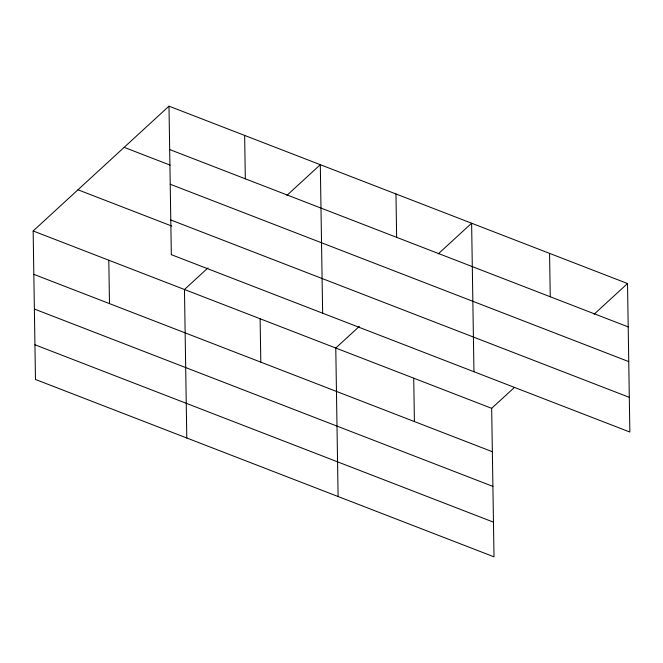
<?xml version="1.0" encoding="UTF-8"?>
<svg xmlns="http://www.w3.org/2000/svg" width="663" height="663" viewBox="0 0 663 663"><rect width="100%" height="100%" fill="white"/><g stroke="black" fill="none" stroke-linecap="round" stroke-linejoin="round"><path stroke-width="0.99" d="M514.471 387.391L491.673 408.333L494.01 556.837L35.479 379.468L33.15 230.964L168.99 106.163L627.521 283.532L629.85 432.036L171.327 254.667L168.99 106.163M208.016 267.86L184.463 289.499L186.792 438.003M286.872 195.411L320.304 164.697L322.641 313.201M359.329 326.387L335.776 348.025L338.105 496.529M438.185 253.937L471.617 223.224L473.954 371.728M594.089 314.245L627.521 283.532M169.67 149.548L628.201 326.909M124.163 147.352L170.134 165.128M170.217 184.239L628.739 361.6M170.781 219.975L629.303 397.344M77.977 189.784L171.833 226.083M33.15 230.964L491.673 408.333M33.83 274.349L492.352 451.71M34.377 309.033L492.899 486.402M34.94 344.777L493.463 522.146M549.569 253.382L550.249 296.759M413.729 378.183L414.408 421.56M395.96 193.961L396.64 237.337M260.12 318.762L260.799 362.139M244.647 135.434L245.327 178.811M108.807 260.228L109.486 303.613"/></g></svg>
